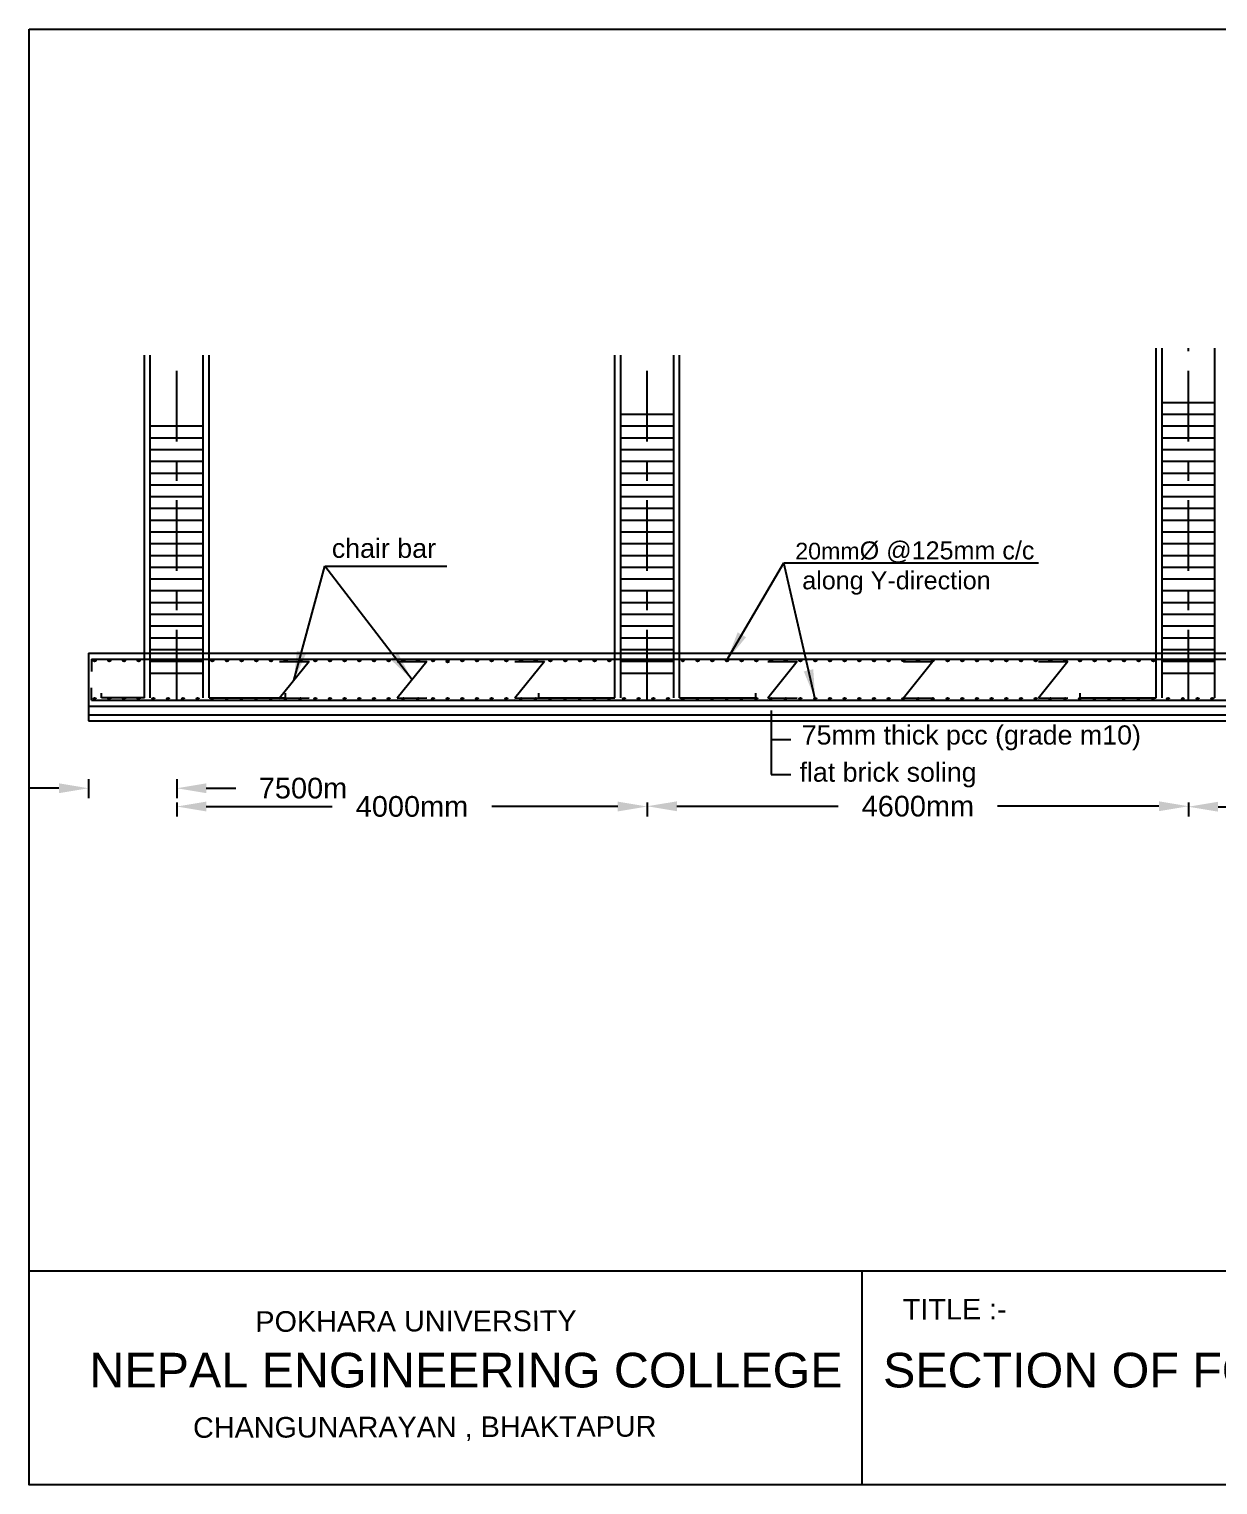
# Model space of a CAD drawing. Header units: metres. Extents: x 3 to 189, y -54 to 67.
# Drawn here: x 92.81 to 98.87, y -30.03 to -22.6 of the extents above; entities that cross this region are included whole.
import ezdxf

# ---------------------------------------------------------------- set-up
doc = ezdxf.new("R2010")
doc.units = ezdxf.units.M
doc.header["$LTSCALE"] = 0.015
doc.header["$MEASUREMENT"] = 0
doc.linetypes.add('ACAD_ISO04W100', pattern=[30, 24, -3, 0, -3])
doc.styles.get("Standard").update_dxf_attribs({"font": 'arial.ttf'})
doc.dimstyles.get("Standard").update_dxf_attribs({"dimscale": 1.005, "dimtxt": 0.105, "dimasz": 0.15, "dimexe": 0.05, "dimexo": 0.1, "dimgap": 0.125, "dimtad": 0, "dimtih": 1, "dimtoh": 1, "dimdec": 4, "dimzin": 0, "dimdsep": 46, "dimtxsty": 'Standard', "dimcen": 0.115, "dimadec": 3, "dimazin": 0, "dimtfac": 1, "dimtdec": 4, "dimtofl": 0, "dimtmove": 0, "dimatfit": 3, "dimfxl": 1, "dimfxlon": 1, "dimtolj": 1, "dimtzin": 0, "dimarcsym": 0})

# ---------------------------------------------------------------- blocks, each defined once
blk = doc.blocks.new('*D128')
at = {"color": 0, "linetype": 'Continuous', "lineweight": -2, "transparency": 16777216}
for p, q in [((93.5606, -26.5457), (93.5606, -26.6161)), ((93.7114, -26.5659), (94.3539, -26.5659)), ((95.8099, -26.5659), (95.1673, -26.5659)), ((95.9606, -26.5457), (95.9606, -26.6161))]:
    blk.add_line(p, q, dxfattribs=at)
at = {"color": 0, "linetype": 'Continuous', "transparency": 16777216}
for points in [[(93.7114, -26.5408), (93.7114, -26.591), (93.5606, -26.5659)], [(95.8099, -26.5408), (95.8099, -26.591), (95.9606, -26.5659)]]:
    blk.add_solid(points, dxfattribs=at)
at = {"layer": 'Defpoints', "color": 0, "linetype": 'Continuous', "transparency": 16777216}
for p in [(93.5606, -26.4452), (95.9606, -26.4452), (95.9606, -26.5659)]:
    blk.add_point(p, dxfattribs=at)
at = {"color": 0, "linetype": 'Continuous', "transparency": 16777216, "insert": (94.7606, -26.5659), "char_height": 0.10552, "attachment_point": 5}
blk.add_mtext('\\A1;4000mm', dxfattribs=at)
blk = doc.blocks.new('*D129')
at = {"color": 0, "linetype": 'Continuous', "lineweight": -2, "transparency": 16777216}
for p, q in [((95.9606, -26.5457), (95.9606, -26.6148)), ((96.1114, -26.5645), (96.9339, -26.5645)), ((98.5699, -26.5645), (97.7473, -26.5645)), ((98.7206, -26.5457), (98.7206, -26.6148))]:
    blk.add_line(p, q, dxfattribs=at)
at = {"color": 0, "linetype": 'Continuous', "transparency": 16777216}
for points in [[(96.1114, -26.5394), (96.1114, -26.5896), (95.9606, -26.5645)], [(98.5699, -26.5394), (98.5699, -26.5896), (98.7206, -26.5645)]]:
    blk.add_solid(points, dxfattribs=at)
at = {"layer": 'Defpoints', "color": 0, "linetype": 'Continuous', "transparency": 16777216}
for p in [(95.9606, -26.4452), (98.7206, -26.4452), (98.7206, -26.5645)]:
    blk.add_point(p, dxfattribs=at)
at = {"color": 0, "linetype": 'Continuous', "transparency": 16777216, "insert": (97.3406, -26.5645), "char_height": 0.10552, "attachment_point": 5}
blk.add_mtext('\\A1;4600mm', dxfattribs=at)
blk = doc.blocks.new('*D130')
at = {"color": 0, "linetype": 'Continuous', "lineweight": -2, "transparency": 16777216}
for p, q in [((98.7206, -26.5457), (98.7206, -26.6171)), ((98.8714, -26.5669), (99.5739, -26.5669)), ((101.0899, -26.5669), (100.3873, -26.5669)), ((101.2406, -26.5457), (101.2406, -26.6171))]:
    blk.add_line(p, q, dxfattribs=at)
at = {"color": 0, "linetype": 'Continuous', "transparency": 16777216}
for points in [[(98.8714, -26.5417), (98.8714, -26.592), (98.7206, -26.5669)], [(101.0899, -26.5417), (101.0899, -26.592), (101.2406, -26.5669)]]:
    blk.add_solid(points, dxfattribs=at)
at = {"layer": 'Defpoints', "color": 0, "linetype": 'Continuous', "transparency": 16777216}
for p in [(98.7206, -26.4452), (101.2406, -26.4452), (101.2406, -26.5669)]:
    blk.add_point(p, dxfattribs=at)
at = {"color": 0, "linetype": 'Continuous', "transparency": 16777216, "insert": (99.9806, -26.5669), "char_height": 0.10552, "attachment_point": 5}
blk.add_mtext('\\A1;4200mm', dxfattribs=at)
blk = doc.blocks.new('*D132')
at = {"color": 0, "linetype": 'Continuous', "lineweight": -2, "transparency": 16777216}
for p, q in [((93.1106, -26.4259), (93.1106, -26.5229)), ((93.5606, -26.4259), (93.5606, -26.5229)), ((92.9599, -26.4727), (92.8091, -26.4727)), ((93.7114, -26.4727), (93.8621, -26.4727))]:
    blk.add_line(p, q, dxfattribs=at)
at = {"color": 0, "linetype": 'Continuous', "transparency": 16777216}
for points in [[(92.9599, -26.4476), (92.9599, -26.4978), (93.1106, -26.4727)], [(93.7114, -26.4476), (93.7114, -26.4978), (93.5606, -26.4727)]]:
    blk.add_solid(points, dxfattribs=at)
at = {"layer": 'Defpoints', "color": 0, "linetype": 'Continuous', "transparency": 16777216}
for p in [(93.1106, -26.3254), (93.5606, -26.3254), (93.5606, -26.4727)]:
    blk.add_point(p, dxfattribs=at)
at = {"color": 0, "linetype": 'Continuous', "transparency": 16777216, "insert": (94.2049, -26.4727), "char_height": 0.10552, "attachment_point": 5}
blk.add_mtext('\\A1;7500m', dxfattribs=at)

msp = doc.modelspace()

# ---------------------------------------------------------------- hatches: boundary and pattern name
h = msp.add_hatch(color=256)
h.dxf.hatch_style = 1
h.paths.add_polyline_path([(93.14787, -25.82005, 1), (93.13587, -25.82005, 1)])
h = msp.add_hatch(color=256)
h.dxf.hatch_style = 1
h.paths.add_polyline_path([(93.21087, -25.82005, 1), (93.22287, -25.82005, 1)])
h = msp.add_hatch(color=256)
h.dxf.hatch_style = 1
h.paths.add_polyline_path([(93.29787, -25.82005, 1), (93.28587, -25.82005, 1)])
h = msp.add_hatch(color=256)
h.dxf.hatch_style = 1
h.paths.add_polyline_path([(93.37287, -25.82005, 1), (93.36087, -25.82005, 1)])
h = msp.add_hatch(color=256)
h.dxf.hatch_style = 1
h.paths.add_polyline_path([(93.44787, -25.82005, 1), (93.43587, -25.82005, 1)])
h = msp.add_hatch(color=256)
h.dxf.hatch_style = 1
h.paths.add_polyline_path([(93.52287, -25.82005, 1), (93.51087, -25.82005, 1)])
h = msp.add_hatch(color=256)
h.dxf.hatch_style = 1
h.paths.add_polyline_path([(93.59787, -25.82005, 1), (93.58587, -25.82005, 1)])
h = msp.add_hatch(color=256)
h.dxf.hatch_style = 1
h.paths.add_polyline_path([(93.67287, -25.82005, 1), (93.66087, -25.82005, 1)])
h = msp.add_hatch(color=256)
h.dxf.hatch_style = 1
h.paths.add_polyline_path([(93.74787, -25.82005, 1), (93.73587, -25.82005, 1)])
h = msp.add_hatch(color=256)
h.dxf.hatch_style = 1
h.paths.add_polyline_path([(93.82287, -25.82005, 1), (93.81087, -25.82005, 1)])
h = msp.add_hatch(color=256)
h.dxf.hatch_style = 1
h.paths.add_polyline_path([(93.89787, -25.82005, 1), (93.88587, -25.82005, 1)])
h = msp.add_hatch(color=256)
h.dxf.hatch_style = 1
h.paths.add_polyline_path([(93.97287, -25.82005, 1), (93.96087, -25.82005, 1)])
h = msp.add_hatch(color=256)
h.dxf.hatch_style = 1
h.paths.add_polyline_path([(94.04787, -25.82005, 1), (94.03587, -25.82005, 1)])
h = msp.add_hatch(color=256)
h.dxf.hatch_style = 1
h.paths.add_polyline_path([(94.12287, -25.82005, 1), (94.11087, -25.82005, 1)])
h = msp.add_hatch(color=256)
h.dxf.hatch_style = 1
h.paths.add_polyline_path([(94.19787, -25.82005, 1), (94.18587, -25.82005, 1)])
h = msp.add_hatch(color=256)
h.dxf.hatch_style = 1
h.paths.add_polyline_path([(94.27287, -25.82005, 1), (94.26087, -25.82005, 1)])
h = msp.add_hatch(color=256)
h.dxf.hatch_style = 1
h.paths.add_polyline_path([(94.34787, -25.82005, 1), (94.33587, -25.82005, 1)])
h = msp.add_hatch(color=256)
h.dxf.hatch_style = 1
h.paths.add_polyline_path([(94.42287, -25.82005, 1), (94.41087, -25.82005, 1)])
h = msp.add_hatch(color=256)
h.dxf.hatch_style = 1
h.paths.add_polyline_path([(94.49787, -25.82005, 1), (94.48587, -25.82005, 1)])
h = msp.add_hatch(color=256)
h.dxf.hatch_style = 1
h.paths.add_polyline_path([(94.57287, -25.82005, 1), (94.56087, -25.82005, 1)])
h = msp.add_hatch(color=256)
h.dxf.hatch_style = 1
h.paths.add_polyline_path([(94.64787, -25.82005, 1), (94.63587, -25.82005, 1)])
h = msp.add_hatch(color=256)
h.dxf.hatch_style = 1
h.paths.add_polyline_path([(94.72287, -25.82005, 1), (94.71087, -25.82005, 1)])
h = msp.add_hatch(color=256)
h.dxf.hatch_style = 1
h.paths.add_polyline_path([(94.79787, -25.82005, 1), (94.78587, -25.82005, 1)])
h = msp.add_hatch(color=256)
h.dxf.hatch_style = 1
h.paths.add_polyline_path([(94.87287, -25.82005, 1), (94.86087, -25.82005, 1)])
h = msp.add_hatch(color=256)
h.dxf.hatch_style = 1
h.paths.add_polyline_path([(94.94787, -25.82605, 1), (94.93587, -25.82605, 1)])
h = msp.add_hatch(color=256)
h.dxf.hatch_style = 1
h.paths.add_polyline_path([(95.02287, -25.82005, 1), (95.01087, -25.82005, 1)])
h = msp.add_hatch(color=256)
h.dxf.hatch_style = 1
h.paths.add_polyline_path([(95.09787, -25.82005, 1), (95.08587, -25.82005, 1)])
h = msp.add_hatch(color=256)
h.dxf.hatch_style = 1
h.paths.add_polyline_path([(95.17287, -25.82005, 1), (95.16087, -25.82005, 1)])
h = msp.add_hatch(color=256)
h.dxf.hatch_style = 1
h.paths.add_polyline_path([(95.24787, -25.82005, 1), (95.23587, -25.82005, 1)])
h = msp.add_hatch(color=256)
h.dxf.hatch_style = 1
h.paths.add_polyline_path([(95.32287, -25.82005, 1), (95.31087, -25.82005, 1)])
h = msp.add_hatch(color=256)
h.dxf.hatch_style = 1
h.paths.add_polyline_path([(95.39787, -25.82005, 1), (95.38587, -25.82005, 1)])
h = msp.add_hatch(color=256)
h.dxf.hatch_style = 1
h.paths.add_polyline_path([(95.47287, -25.82005, 1), (95.46087, -25.82005, 1)])
h = msp.add_hatch(color=256)
h.dxf.hatch_style = 1
h.paths.add_polyline_path([(95.54787, -25.82005, 1), (95.53587, -25.82005, 1)])
h = msp.add_hatch(color=256)
h.dxf.hatch_style = 1
h.paths.add_polyline_path([(95.62287, -25.82005, 1), (95.61087, -25.82005, 1)])
h = msp.add_hatch(color=256)
h.dxf.hatch_style = 1
h.paths.add_polyline_path([(95.69787, -25.82005, 1), (95.68587, -25.82005, 1)])
h = msp.add_hatch(color=256)
h.dxf.hatch_style = 1
h.paths.add_polyline_path([(95.77287, -25.82005, 1), (95.76087, -25.82005, 1)])
h = msp.add_hatch(color=256)
h.dxf.hatch_style = 1
h.paths.add_polyline_path([(95.84787, -25.82005, 1), (95.83587, -25.82005, 1)])
h = msp.add_hatch(color=256)
h.dxf.hatch_style = 1
h.paths.add_polyline_path([(95.92287, -25.82005, 1), (95.91087, -25.82005, 1)])
h = msp.add_hatch(color=256)
h.dxf.hatch_style = 1
h.paths.add_polyline_path([(95.99787, -25.82005, 1), (95.98587, -25.82005, 1)])
h = msp.add_hatch(color=256)
h.dxf.hatch_style = 1
h.paths.add_polyline_path([(96.07287, -25.82005, 1), (96.06087, -25.82005, 1)])
h = msp.add_hatch(color=256)
h.dxf.hatch_style = 1
h.paths.add_polyline_path([(96.14787, -25.82005, 1), (96.13587, -25.82005, 1)])
h = msp.add_hatch(color=256)
h.dxf.hatch_style = 1
h.paths.add_polyline_path([(96.22287, -25.82005, 1), (96.21087, -25.82005, 1)])
h = msp.add_hatch(color=256)
h.dxf.hatch_style = 1
h.paths.add_polyline_path([(96.29787, -25.82005, 1), (96.28587, -25.82005, 1)])
h = msp.add_hatch(color=256)
h.dxf.hatch_style = 1
h.paths.add_polyline_path([(96.37287, -25.82005, 1), (96.36087, -25.82005, 1)])
h = msp.add_hatch(color=256)
h.dxf.hatch_style = 1
h.paths.add_polyline_path([(96.44787, -25.82005, 1), (96.43587, -25.82005, 1)])
h = msp.add_hatch(color=256)
h.dxf.hatch_style = 1
h.paths.add_polyline_path([(96.52287, -25.82005, 1), (96.51087, -25.82005, 1)])
h = msp.add_hatch(color=256)
h.dxf.hatch_style = 1
h.paths.add_polyline_path([(96.59787, -25.82005, 1), (96.58587, -25.82005, 1)])
h = msp.add_hatch(color=256)
h.dxf.hatch_style = 1
h.paths.add_polyline_path([(96.67287, -25.82005, 1), (96.66087, -25.82005, 1)])
h = msp.add_hatch(color=256)
h.dxf.hatch_style = 1
h.paths.add_polyline_path([(96.74787, -25.82005, 1), (96.73587, -25.82005, 1)])
h = msp.add_hatch(color=256)
h.dxf.hatch_style = 1
h.paths.add_polyline_path([(96.82287, -25.82005, 1), (96.81087, -25.82005, 1)])
h = msp.add_hatch(color=256)
h.dxf.hatch_style = 1
h.paths.add_polyline_path([(96.89787, -25.82005, 1), (96.88587, -25.82005, 1)])
h = msp.add_hatch(color=256)
h.dxf.hatch_style = 1
h.paths.add_polyline_path([(96.97287, -25.82005, 1), (96.96087, -25.82005, 1)])
h = msp.add_hatch(color=256)
h.dxf.hatch_style = 1
h.paths.add_polyline_path([(97.04787, -25.82005, 1), (97.03587, -25.82005, 1)])
h = msp.add_hatch(color=256)
h.dxf.hatch_style = 1
h.paths.add_polyline_path([(97.12287, -25.82005, 1), (97.11087, -25.82005, 1)])
h = msp.add_hatch(color=256)
h.dxf.hatch_style = 1
h.paths.add_polyline_path([(97.19787, -25.82005, 1), (97.18587, -25.82005, 1)])
h = msp.add_hatch(color=256)
h.dxf.hatch_style = 1
h.paths.add_polyline_path([(97.27287, -25.82005, 1), (97.26087, -25.82005, 1)])
h = msp.add_hatch(color=256)
h.dxf.hatch_style = 1
h.paths.add_polyline_path([(97.34787, -25.82005, 1), (97.33587, -25.82005, 1)])
h = msp.add_hatch(color=256)
h.dxf.hatch_style = 1
h.paths.add_polyline_path([(97.42287, -25.82005, 1), (97.41087, -25.82005, 1)])
h = msp.add_hatch(color=256)
h.dxf.hatch_style = 1
h.paths.add_polyline_path([(97.49787, -25.82005, 1), (97.48587, -25.82005, 1)])
h = msp.add_hatch(color=256)
h.dxf.hatch_style = 1
h.paths.add_polyline_path([(97.57287, -25.82005, 1), (97.56087, -25.82005, 1)])
h = msp.add_hatch(color=256)
h.dxf.hatch_style = 1
h.paths.add_polyline_path([(97.64787, -25.82005, 1), (97.63587, -25.82005, 1)])
h = msp.add_hatch(color=256)
h.dxf.hatch_style = 1
h.paths.add_polyline_path([(97.72287, -25.82005, 1), (97.71087, -25.82005, 1)])
h = msp.add_hatch(color=256)
h.dxf.hatch_style = 1
h.paths.add_polyline_path([(97.79787, -25.82005, 1), (97.78587, -25.82005, 1)])
h = msp.add_hatch(color=256)
h.dxf.hatch_style = 1
h.paths.add_polyline_path([(97.87287, -25.82005, 1), (97.86087, -25.82005, 1)])
h = msp.add_hatch(color=256)
h.dxf.hatch_style = 1
h.paths.add_polyline_path([(97.94787, -25.82005, 1), (97.93587, -25.82005, 1)])
h = msp.add_hatch(color=256)
h.dxf.hatch_style = 1
h.paths.add_polyline_path([(98.02287, -25.82005, 1), (98.01087, -25.82005, 1)])
h = msp.add_hatch(color=256)
h.dxf.hatch_style = 1
h.paths.add_polyline_path([(98.09787, -25.82005, 1), (98.08587, -25.82005, 1)])
h = msp.add_hatch(color=256)
h.dxf.hatch_style = 1
h.paths.add_polyline_path([(98.17287, -25.82005, 1), (98.16087, -25.82005, 1)])
h = msp.add_hatch(color=256)
h.dxf.hatch_style = 1
h.paths.add_polyline_path([(98.24787, -25.82005, 1), (98.23587, -25.82005, 1)])
h = msp.add_hatch(color=256)
h.dxf.hatch_style = 1
h.paths.add_polyline_path([(98.32287, -25.82005, 1), (98.31087, -25.82005, 1)])
h = msp.add_hatch(color=256)
h.dxf.hatch_style = 1
h.paths.add_polyline_path([(98.39787, -25.82005, 1), (98.38587, -25.82005, 1)])
h = msp.add_hatch(color=256)
h.dxf.hatch_style = 1
h.paths.add_polyline_path([(98.47287, -25.82005, 1), (98.46087, -25.82005, 1)])
h = msp.add_hatch(color=256)
h.dxf.hatch_style = 1
h.paths.add_polyline_path([(98.54787, -25.82005, 1), (98.53587, -25.82005, 1)])
h = msp.add_hatch(color=256)
h.dxf.hatch_style = 1
h.paths.add_polyline_path([(98.62287, -25.82005, 1), (98.61087, -25.82005, 1)])
h = msp.add_hatch(color=256)
h.dxf.hatch_style = 1
h.paths.add_polyline_path([(98.69787, -25.82005, 1), (98.68587, -25.82005, 1)])
h = msp.add_hatch(color=256)
h.dxf.hatch_style = 1
h.paths.add_polyline_path([(98.77287, -25.82005, 1), (98.76087, -25.82005, 1)])
h = msp.add_hatch(color=256)
h.dxf.hatch_style = 1
h.paths.add_polyline_path([(98.84787, -25.82005, 1), (98.83587, -25.82005, 1)])
h = msp.add_hatch(color=256)
h.dxf.hatch_style = 1
h.paths.add_polyline_path([(93.14787, -26.01805, 1), (93.13587, -26.01805, 1)])
h = msp.add_hatch(color=256)
h.dxf.hatch_style = 1
h.paths.add_polyline_path([(93.22287, -26.01805, 1), (93.21087, -26.01805, 1)])
h = msp.add_hatch(color=256)
h.dxf.hatch_style = 1
h.paths.add_polyline_path([(93.29787, -26.01805, 1), (93.28587, -26.01805, 1)])
h = msp.add_hatch(color=256)
h.dxf.hatch_style = 1
h.paths.add_polyline_path([(93.37287, -26.01805, 1), (93.36087, -26.01805, 1)])
h = msp.add_hatch(color=256)
h.dxf.hatch_style = 1
h.paths.add_polyline_path([(93.44787, -26.01805, 1), (93.43587, -26.01805, 1)])
h = msp.add_hatch(color=256)
h.dxf.hatch_style = 1
h.paths.add_polyline_path([(93.52287, -26.01805, 1), (93.51087, -26.01805, 1)])
h = msp.add_hatch(color=256)
h.dxf.hatch_style = 1
h.paths.add_polyline_path([(93.59787, -26.01805, 1), (93.58587, -26.01805, 1)])
h = msp.add_hatch(color=256)
h.dxf.hatch_style = 1
h.paths.add_polyline_path([(93.67287, -26.01805, 1), (93.66087, -26.01805, 1)])
h = msp.add_hatch(color=256)
h.dxf.hatch_style = 1
h.paths.add_polyline_path([(93.74787, -26.01805, 1), (93.73587, -26.01805, 1)])
h = msp.add_hatch(color=256)
h.dxf.hatch_style = 1
h.paths.add_polyline_path([(93.82287, -26.01805, 1), (93.81087, -26.01805, 1)])
h = msp.add_hatch(color=256)
h.dxf.hatch_style = 1
h.paths.add_polyline_path([(93.89787, -26.01805, 1), (93.88587, -26.01805, 1)])
h = msp.add_hatch(color=256)
h.dxf.hatch_style = 1
h.paths.add_polyline_path([(93.97287, -26.01805, 1), (93.96087, -26.01805, 1)])
h = msp.add_hatch(color=256)
h.dxf.hatch_style = 1
h.paths.add_polyline_path([(94.04787, -26.01805, 1), (94.03587, -26.01805, 1)])
h = msp.add_hatch(color=256)
h.dxf.hatch_style = 1
h.paths.add_polyline_path([(94.12287, -26.01805, 1), (94.11087, -26.01805, 1)])
h = msp.add_hatch(color=256)
h.dxf.hatch_style = 1
h.paths.add_polyline_path([(94.19787, -26.01805, 1), (94.18587, -26.01805, 1)])
h = msp.add_hatch(color=256)
h.dxf.hatch_style = 1
h.paths.add_polyline_path([(94.27287, -26.01805, 1), (94.26087, -26.01805, 1)])
h = msp.add_hatch(color=256)
h.dxf.hatch_style = 1
h.paths.add_polyline_path([(94.34787, -26.01805, 1), (94.33587, -26.01805, 1)])
h = msp.add_hatch(color=256)
h.dxf.hatch_style = 1
h.paths.add_polyline_path([(94.42287, -26.01805, 1), (94.41087, -26.01805, 1)])
h = msp.add_hatch(color=256)
h.dxf.hatch_style = 1
h.paths.add_polyline_path([(94.49787, -26.01805, 1), (94.48587, -26.01805, 1)])
h = msp.add_hatch(color=256)
h.dxf.hatch_style = 1
h.paths.add_polyline_path([(94.57287, -26.01805, 1), (94.56087, -26.01805, 1)])
h = msp.add_hatch(color=256)
h.dxf.hatch_style = 1
h.paths.add_polyline_path([(94.64787, -26.01805, 1), (94.63587, -26.01805, 1)])
h = msp.add_hatch(color=256)
h.dxf.hatch_style = 1
h.paths.add_polyline_path([(94.72287, -26.01805, 1), (94.71087, -26.01805, 1)])
h = msp.add_hatch(color=256)
h.dxf.hatch_style = 1
h.paths.add_polyline_path([(94.79787, -26.01805, 1), (94.78587, -26.01805, 1)])
h = msp.add_hatch(color=256)
h.dxf.hatch_style = 1
h.paths.add_polyline_path([(94.87287, -26.01805, 1), (94.86087, -26.01805, 1)])
h = msp.add_hatch(color=256)
h.dxf.hatch_style = 1
h.paths.add_polyline_path([(94.94787, -26.01805, 1), (94.93587, -26.01805, 1)])
h = msp.add_hatch(color=256)
h.dxf.hatch_style = 1
h.paths.add_polyline_path([(95.02287, -26.01805, 1), (95.01087, -26.01805, 1)])
h = msp.add_hatch(color=256)
h.dxf.hatch_style = 1
h.paths.add_polyline_path([(95.09787, -26.01805, 1), (95.08587, -26.01805, 1)])
h = msp.add_hatch(color=256)
h.dxf.hatch_style = 1
h.paths.add_polyline_path([(95.17287, -26.01805, 1), (95.16087, -26.01805, 1)])
h = msp.add_hatch(color=256)
h.dxf.hatch_style = 1
h.paths.add_polyline_path([(95.24787, -26.01805, 1), (95.23587, -26.01805, 1)])
h = msp.add_hatch(color=256)
h.dxf.hatch_style = 1
h.paths.add_polyline_path([(95.32287, -26.01805, 1), (95.31087, -26.01805, 1)])
h = msp.add_hatch(color=256)
h.dxf.hatch_style = 1
h.paths.add_polyline_path([(95.39787, -26.01805, 1), (95.38587, -26.01805, 1)])
h = msp.add_hatch(color=256)
h.dxf.hatch_style = 1
h.paths.add_polyline_path([(95.47287, -26.01805, 1), (95.46087, -26.01805, 1)])
h = msp.add_hatch(color=256)
h.dxf.hatch_style = 1
h.paths.add_polyline_path([(95.54787, -26.01805, 1), (95.53587, -26.01805, 1)])
h = msp.add_hatch(color=256)
h.dxf.hatch_style = 1
h.paths.add_polyline_path([(95.62287, -26.01805, 1), (95.61087, -26.01805, 1)])
h = msp.add_hatch(color=256)
h.dxf.hatch_style = 1
h.paths.add_polyline_path([(95.69787, -26.01805, 1), (95.68587, -26.01805, 1)])
h = msp.add_hatch(color=256)
h.dxf.hatch_style = 1
h.paths.add_polyline_path([(95.77287, -26.01805, 1), (95.76087, -26.01805, 1)])
h = msp.add_hatch(color=256)
h.dxf.hatch_style = 1
h.paths.add_polyline_path([(95.84787, -26.01805, 1), (95.83587, -26.01805, 1)])
h = msp.add_hatch(color=256)
h.dxf.hatch_style = 1
h.paths.add_polyline_path([(95.92287, -26.01805, 1), (95.91087, -26.01805, 1)])
h = msp.add_hatch(color=256)
h.dxf.hatch_style = 1
h.paths.add_polyline_path([(95.99787, -26.01805, 1), (95.98587, -26.01805, 1)])
h = msp.add_hatch(color=256)
h.dxf.hatch_style = 1
h.paths.add_polyline_path([(96.07287, -26.01805, 1), (96.06087, -26.01805, 1)])
h = msp.add_hatch(color=256)
h.dxf.hatch_style = 1
h.paths.add_polyline_path([(96.14787, -26.01805, 1), (96.13587, -26.01805, 1)])
h = msp.add_hatch(color=256)
h.dxf.hatch_style = 1
h.paths.add_polyline_path([(96.22287, -26.01805, 1), (96.21087, -26.01805, 1)])
h = msp.add_hatch(color=256)
h.dxf.hatch_style = 1
h.paths.add_polyline_path([(96.29787, -26.01805, 1), (96.28587, -26.01805, 1)])
h = msp.add_hatch(color=256)
h.dxf.hatch_style = 1
h.paths.add_polyline_path([(96.37287, -26.01805, 1), (96.36087, -26.01805, 1)])
h = msp.add_hatch(color=256)
h.dxf.hatch_style = 1
h.paths.add_polyline_path([(96.44787, -26.01805, 1), (96.43587, -26.01805, 1)])
h = msp.add_hatch(color=256)
h.dxf.hatch_style = 1
h.paths.add_polyline_path([(96.52287, -26.01805, 1), (96.51087, -26.01805, 1)])
h = msp.add_hatch(color=256)
h.dxf.hatch_style = 1
h.paths.add_polyline_path([(96.59787, -26.01805, 1), (96.58587, -26.01805, 1)])
h = msp.add_hatch(color=256)
h.dxf.hatch_style = 1
h.paths.add_polyline_path([(96.67287, -26.01805, 1), (96.66087, -26.01805, 1)])
h = msp.add_hatch(color=256)
h.dxf.hatch_style = 1
h.paths.add_polyline_path([(96.74787, -26.01805, 1), (96.73587, -26.01805, 1)])
h = msp.add_hatch(color=256)
h.dxf.hatch_style = 1
h.paths.add_polyline_path([(96.82287, -26.01805, 1), (96.81087, -26.01805, 1)])
h = msp.add_hatch(color=256)
h.dxf.hatch_style = 1
h.paths.add_polyline_path([(96.89787, -26.01805, 1), (96.88587, -26.01805, 1)])
h = msp.add_hatch(color=256)
h.dxf.hatch_style = 1
h.paths.add_polyline_path([(96.97287, -26.01805, 1), (96.96087, -26.01805, 1)])
h = msp.add_hatch(color=256)
h.dxf.hatch_style = 1
h.paths.add_polyline_path([(97.04787, -26.01805, 1), (97.03587, -26.01805, 1)])
h = msp.add_hatch(color=256)
h.dxf.hatch_style = 1
h.paths.add_polyline_path([(97.12287, -26.01805, 1), (97.11087, -26.01805, 1)])
h = msp.add_hatch(color=256)
h.dxf.hatch_style = 1
h.paths.add_polyline_path([(97.19787, -26.01805, 1), (97.18587, -26.01805, 1)])
h = msp.add_hatch(color=256)
h.dxf.hatch_style = 1
h.paths.add_polyline_path([(97.27287, -26.01805, 1), (97.26087, -26.01805, 1)])
h = msp.add_hatch(color=256)
h.dxf.hatch_style = 1
h.paths.add_polyline_path([(97.34787, -26.01805, 1), (97.33587, -26.01805, 1)])
h = msp.add_hatch(color=256)
h.dxf.hatch_style = 1
h.paths.add_polyline_path([(97.42287, -26.01805, 1), (97.41087, -26.01805, 1)])
h = msp.add_hatch(color=256)
h.dxf.hatch_style = 1
h.paths.add_polyline_path([(97.49787, -26.01805, 1), (97.48587, -26.01805, 1)])
h = msp.add_hatch(color=256)
h.dxf.hatch_style = 1
h.paths.add_polyline_path([(97.57287, -26.01805, 1), (97.56087, -26.01805, 1)])
h = msp.add_hatch(color=256)
h.dxf.hatch_style = 1
h.paths.add_polyline_path([(97.64787, -26.01805, 1), (97.63587, -26.01805, 1)])
h = msp.add_hatch(color=256)
h.dxf.hatch_style = 1
h.paths.add_polyline_path([(97.72287, -26.01805, 1), (97.71087, -26.01805, 1)])
h = msp.add_hatch(color=256)
h.dxf.hatch_style = 1
h.paths.add_polyline_path([(97.79787, -26.01805, 1), (97.78587, -26.01805, 1)])
h = msp.add_hatch(color=256)
h.dxf.hatch_style = 1
h.paths.add_polyline_path([(97.87287, -26.01805, 1), (97.86087, -26.01805, 1)])
h = msp.add_hatch(color=256)
h.dxf.hatch_style = 1
h.paths.add_polyline_path([(97.94787, -26.01805, 1), (97.93587, -26.01805, 1)])
h = msp.add_hatch(color=256)
h.dxf.hatch_style = 1
h.paths.add_polyline_path([(98.02287, -26.01805, 1), (98.01087, -26.01805, 1)])
h = msp.add_hatch(color=256)
h.dxf.hatch_style = 1
h.paths.add_polyline_path([(98.09787, -26.01805, 1), (98.08587, -26.01805, 1)])
h = msp.add_hatch(color=256)
h.dxf.hatch_style = 1
h.paths.add_polyline_path([(98.17287, -26.01805, 1), (98.16087, -26.01805, 1)])
h = msp.add_hatch(color=256)
h.dxf.hatch_style = 1
h.paths.add_polyline_path([(98.24787, -26.01805, 1), (98.23587, -26.01805, 1)])
h = msp.add_hatch(color=256)
h.dxf.hatch_style = 1
h.paths.add_polyline_path([(98.32287, -26.01805, 1), (98.31087, -26.01805, 1)])
h = msp.add_hatch(color=256)
h.dxf.hatch_style = 1
h.paths.add_polyline_path([(98.39787, -26.01805, 1), (98.38587, -26.01805, 1)])
h = msp.add_hatch(color=256)
h.dxf.hatch_style = 1
h.paths.add_polyline_path([(98.47287, -26.01805, 1), (98.46087, -26.01805, 1)])
h = msp.add_hatch(color=256)
h.dxf.hatch_style = 1
h.paths.add_polyline_path([(98.54787, -26.01805, 1), (98.53587, -26.01805, 1)])
h = msp.add_hatch(color=256)
h.dxf.hatch_style = 1
h.paths.add_polyline_path([(98.62287, -26.01805, 1), (98.61087, -26.01805, 1)])
h = msp.add_hatch(color=256)
h.dxf.hatch_style = 1
h.paths.add_polyline_path([(98.69787, -26.01805, 1), (98.68587, -26.01805, 1)])
h = msp.add_hatch(color=256)
h.dxf.hatch_style = 1
h.paths.add_polyline_path([(98.77287, -26.01805, 1), (98.76087, -26.01805, 1)])
h = msp.add_hatch(color=256)
h.dxf.hatch_style = 1
h.paths.add_polyline_path([(98.84787, -26.01805, 1), (98.83587, -26.01805, 1)])

# ---------------------------------------------------------------- linework, layer by layer
for p, q in [((93.39563, -26.01106), (93.39563, -24.26404)), ((93.42563, -26.01106), (93.42563, -24.26404)), ((93.69563, -26.01106), (93.69563, -24.26404)), ((93.72563, -26.01106), (93.72563, -24.26404)), ((95.79563, -26.01106), (95.79563, -24.26404)), ((95.82563, -26.01106), (95.82563, -24.26404)), ((96.09563, -26.01106), (96.09563, -24.26404)), ((96.12563, -26.01106), (96.12563, -24.26404)), ((98.55563, -26.01106), (98.55563, -24.22734)), ((98.58563, -26.01106), (98.58563, -24.22734)), ((98.85563, -26.01106), (98.85563, -24.22734)), ((93.11063, -25.78405), (101.10563, -25.78405)), ((93.11063, -25.78405), (93.11063, -26.12905)), ((93.12596, -25.81405), (101.10563, -25.81405)), ((93.11063, -26.05405), (104.06663, -26.05405)), ((93.12596, -26.02405), (104.04037, -26.02405)), ((93.39563, -26.01106), (93.17663, -26.01106)), ((93.72563, -26.01106), (94.11476, -26.01106)), ((95.40786, -26.01106), (95.79563, -26.01106)), ((96.12563, -26.01106), (96.51476, -26.01106)), ((98.16769, -26.01106), (98.55563, -26.01106)), ((93.11063, -26.09905), (104.06663, -26.09905)), ((93.11063, -26.12905), (104.06663, -26.12905))]:
    msp.add_line(p, q)
at = {"linetype": 'ACAD_ISO04W100'}
for p, q in [((93.56063, -26.02405), (93.56063, -24.26404)), ((95.96063, -26.02405), (95.96063, -24.26404)), ((98.72063, -26.02405), (98.72063, -24.22734)), ((93.12596, -25.81405), (93.12596, -25.87739)), ((93.12596, -26.02405), (93.12596, -25.96035)), ((93.17663, -26.01106), (93.17663, -25.98688)), ((94.11476, -26.01106), (94.11476, -25.98688)), ((95.40786, -26.01106), (95.40786, -25.98688)), ((96.51476, -26.01106), (96.51476, -25.98688)), ((98.16769, -26.01106), (98.16769, -25.98688))]:
    msp.add_line(p, q, dxfattribs=at)
at = {"linetype": 'Continuous'}
for p, q in [((95.82563, -24.56488), (96.09563, -24.56488)), ((98.58563, -24.50488), (98.85563, -24.50488)), ((98.58563, -24.56488), (98.85563, -24.56488)), ((93.42563, -24.62488), (93.69563, -24.62488)), ((95.82563, -24.62488), (96.09563, -24.62488)), ((98.58563, -24.62488), (98.85563, -24.62488)), ((93.42563, -24.68488), (93.69563, -24.68488)), ((95.82563, -24.68488), (96.09563, -24.68488)), ((98.58563, -24.68488), (98.85563, -24.68488)), ((93.42563, -24.74488), (93.69563, -24.74488)), ((95.82563, -24.74488), (96.09563, -24.74488)), ((98.58563, -24.74488), (98.85563, -24.74488)), ((93.42563, -24.80488), (93.69563, -24.80488)), ((93.42563, -24.86488), (93.69563, -24.86488)), ((95.82563, -24.80488), (96.09563, -24.80488)), ((95.82563, -24.86488), (96.09563, -24.86488)), ((98.58563, -24.80488), (98.85563, -24.80488)), ((98.58563, -24.86488), (98.85563, -24.86488)), ((93.42563, -24.92488), (93.69563, -24.92488)), ((95.82563, -24.92488), (96.09563, -24.92488)), ((98.58563, -24.92488), (98.85563, -24.92488)), ((93.42563, -24.98488), (93.69563, -24.98488)), ((95.82563, -24.98488), (96.09563, -24.98488)), ((98.58563, -24.98488), (98.85563, -24.98488)), ((93.42563, -25.04488), (93.69563, -25.04488)), ((95.82563, -25.04488), (96.09563, -25.04488)), ((98.58563, -25.04488), (98.85563, -25.04488)), ((93.42563, -25.10488), (93.69563, -25.10488)), ((93.42563, -25.16488), (93.69563, -25.16488)), ((95.82563, -25.10488), (96.09563, -25.10488)), ((95.82563, -25.16488), (96.09563, -25.16488)), ((98.58563, -25.10488), (98.85563, -25.10488)), ((98.58563, -25.16488), (98.85563, -25.16488)), ((93.42563, -25.22488), (93.69563, -25.22488)), ((95.82563, -25.22488), (96.09563, -25.22488)), ((98.58563, -25.22488), (98.85563, -25.22488)), ((93.42563, -25.28488), (93.69563, -25.28488)), ((95.82563, -25.28488), (96.09563, -25.28488)), ((98.58563, -25.28488), (98.85563, -25.28488)), ((93.42563, -25.34488), (93.69563, -25.34488)), ((95.82563, -25.34488), (96.09563, -25.34488)), ((98.58563, -25.34488), (98.85563, -25.34488)), ((93.42563, -25.40488), (93.69563, -25.40488)), ((93.42563, -25.46488), (93.69563, -25.46488)), ((95.82563, -25.40488), (96.09563, -25.40488)), ((95.82563, -25.46488), (96.09563, -25.46488)), ((98.58563, -25.40488), (98.85563, -25.40488)), ((98.58563, -25.46488), (98.85563, -25.46488)), ((93.42563, -25.52488), (93.69563, -25.52488)), ((95.82563, -25.52488), (96.09563, -25.52488)), ((98.58563, -25.52488), (98.85563, -25.52488)), ((93.42563, -25.58488), (93.69563, -25.58488)), ((95.82563, -25.58488), (96.09563, -25.58488)), ((98.58563, -25.58488), (98.85563, -25.58488)), ((93.42563, -25.64488), (93.69563, -25.64488)), ((95.82563, -25.64488), (96.09563, -25.64488)), ((98.58563, -25.64488), (98.85563, -25.64488)), ((93.42563, -25.70488), (93.69563, -25.70488)), ((95.82563, -25.70488), (96.09563, -25.70488)), ((98.58563, -25.70488), (98.85563, -25.70488)), ((93.42563, -25.76488), (93.69563, -25.76488)), ((93.42563, -25.82488), (93.69563, -25.82488)), ((94.08563, -25.82605), (94.23563, -25.82605)), ((94.23563, -25.82605), (94.08563, -26.01352)), ((94.68563, -25.82605), (94.83563, -25.82605)), ((94.83563, -25.82605), (94.68563, -26.01352)), ((95.28563, -25.82605), (95.43563, -25.82605)), ((95.43563, -25.82605), (95.28563, -26.01352)), ((95.82563, -25.76488), (96.09563, -25.76488)), ((95.82563, -25.82488), (96.09563, -25.82488)), ((96.57563, -25.82605), (96.72563, -25.82605)), ((96.72563, -25.82605), (96.57563, -26.01352)), ((97.26687, -25.82605), (97.41687, -25.82605)), ((97.41687, -25.82605), (97.26687, -26.01352)), ((97.95563, -25.82605), (98.10563, -25.82605)), ((98.10563, -25.82605), (97.95563, -26.01352)), ((98.58563, -25.76488), (98.85563, -25.76488)), ((98.58563, -25.82488), (98.85563, -25.82488)), ((93.42563, -25.88488), (93.69563, -25.88488)), ((95.82563, -25.88488), (96.09563, -25.88488)), ((98.58563, -25.88488), (98.85563, -25.88488)), ((94.08563, -26.01352), (94.23563, -26.01205)), ((94.68563, -26.01352), (94.83563, -26.01205)), ((95.28563, -26.01352), (95.43563, -26.01205)), ((96.57563, -26.01352), (96.72563, -26.01205)), ((97.26687, -26.01352), (97.41687, -26.01205)), ((97.95563, -26.01352), (98.10563, -26.01205)), ((96.59187, -26.07671), (96.59187, -26.1844)), ((96.59187, -26.1844), (96.59187, -26.40292)), ((96.59187, -26.22366), (96.69294, -26.22366)), ((96.59187, -26.40292), (96.69294, -26.40292)), ((92.8079, -28.93421), (105.1079, -28.93421)), ((97.05406, -28.93421), (97.05406, -30.02579))]:
    msp.add_line(p, q, dxfattribs=at)
msp.add_lwpolyline([(92.8079, -22.60079), (105.1079, -22.60079), (105.1079, -30.02579), (92.8079, -30.02579)], close=True, dxfattribs=at)
for centre in [(93.14187, -25.82005), (93.21687, -25.82005), (93.29187, -25.82005), (93.36687, -25.82005), (93.44187, -25.82005), (93.51687, -25.82005), (93.59187, -25.82005), (93.66687, -25.82005), (93.74187, -25.82005), (93.81687, -25.82005), (93.89187, -25.82005), (93.96687, -25.82005), (94.04187, -25.82005), (94.11687, -25.82005), (94.19187, -25.82005), (94.26687, -25.82005), (94.34187, -25.82005), (94.41687, -25.82005), (94.49187, -25.82005), (94.56687, -25.82005), (94.64187, -25.82005), (94.71687, -25.82005), (94.79187, -25.82005), (94.86687, -25.82005), (94.94187, -25.82605), (95.01687, -25.82005), (95.09187, -25.82005), (95.16687, -25.82005), (95.24187, -25.82005), (95.31687, -25.82005), (95.39187, -25.82005), (95.46687, -25.82005), (95.54187, -25.82005), (95.61687, -25.82005), (95.69187, -25.82005), (95.76687, -25.82005), (95.84187, -25.82005), (95.91687, -25.82005), (95.99187, -25.82005), (96.06687, -25.82005), (96.14187, -25.82005), (96.21687, -25.82005), (96.29187, -25.82005), (96.36687, -25.82005), (96.44187, -25.82005), (96.51687, -25.82005), (96.59187, -25.82005), (96.66687, -25.82005), (96.74187, -25.82005), (96.81687, -25.82005), (96.89187, -25.82005), (96.96687, -25.82005), (97.04187, -25.82005), (97.11687, -25.82005), (97.19187, -25.82005), (97.26687, -25.82005), (97.34187, -25.82005), (97.41687, -25.82005), (97.49187, -25.82005), (97.56687, -25.82005), (97.64187, -25.82005), (97.71687, -25.82005), (97.79187, -25.82005), (97.86687, -25.82005), (97.94187, -25.82005), (98.01687, -25.82005), (98.09187, -25.82005), (98.16687, -25.82005), (98.24187, -25.82005), (98.31687, -25.82005), (98.39187, -25.82005), (98.46687, -25.82005), (98.54187, -25.82005), (98.61687, -25.82005), (98.69187, -25.82005), (98.76687, -25.82005), (98.84187, -25.82005), (93.14187, -26.01805), (93.21687, -26.01805), (93.29187, -26.01805), (93.36687, -26.01805), (93.44187, -26.01805), (93.51687, -26.01805), (93.59187, -26.01805), (93.66687, -26.01805), (93.74187, -26.01805), (93.81687, -26.01805), (93.89187, -26.01805), (93.96687, -26.01805), (94.04187, -26.01805), (94.11687, -26.01805), (94.19187, -26.01805), (94.26687, -26.01805), (94.34187, -26.01805), (94.41687, -26.01805), (94.49187, -26.01805), (94.56687, -26.01805), (94.64187, -26.01805), (94.71687, -26.01805), (94.79187, -26.01805), (94.86687, -26.01805), (94.94187, -26.01805), (95.01687, -26.01805), (95.09187, -26.01805), (95.16687, -26.01805), (95.24187, -26.01805), (95.31687, -26.01805), (95.39187, -26.01805), (95.46687, -26.01805), (95.54187, -26.01805), (95.61687, -26.01805), (95.69187, -26.01805), (95.76687, -26.01805), (95.84187, -26.01805), (95.91687, -26.01805), (95.99187, -26.01805), (96.06687, -26.01805), (96.14187, -26.01805), (96.21687, -26.01805), (96.29187, -26.01805), (96.36687, -26.01805), (96.44187, -26.01805), (96.51687, -26.01805), (96.59187, -26.01805), (96.66687, -26.01805), (96.74187, -26.01805), (96.81687, -26.01805), (96.89187, -26.01805), (96.96687, -26.01805), (97.04187, -26.01805), (97.11687, -26.01805), (97.19187, -26.01805), (97.26687, -26.01805), (97.34187, -26.01805), (97.41687, -26.01805), (97.49187, -26.01805), (97.56687, -26.01805), (97.64187, -26.01805), (97.71687, -26.01805), (97.79187, -26.01805), (97.86687, -26.01805), (97.94187, -26.01805), (98.01687, -26.01805), (98.09187, -26.01805), (98.16687, -26.01805), (98.24187, -26.01805), (98.31687, -26.01805), (98.39187, -26.01805), (98.46687, -26.01805), (98.54187, -26.01805), (98.61687, -26.01805), (98.69187, -26.01805), (98.76687, -26.01805), (98.84187, -26.01805)]:
    msp.add_circle(centre, 0.006)

# ---------------------------------------------------------------- texts
for s, p in [('TITLE :-', (97.26371, -29.18287)), ('POKHARA UNIVERSITY', (93.96201, -29.24522)), ('CHANGUNARAYAN , BHAKTAPUR', (93.6441, -29.78579))]:
    msp.add_text(s, height=0.105, rotation=0.15, dxfattribs=at).set_placement(p)
at = {"linetype": 'Continuous', "attachment_point": 1}
for s, width, gutter_width, insert, char_height in [('chair bar', 1.1048268, 0.48872, (94.35173, -25.19986), 0.097744), ('20mm{\\H1.08333x;Ø @125mm c/c\\P along Y-direction}', 1.5139611, 0.42307, (96.71534, -25.21361), 0.0846146), ('75mm thick pcc (grade m10)', 1.9271338, 0.48872, (96.74818, -26.15203), 0.0977445), ('flat brick soling', 1.1048268, 0.48872, (96.73701, -26.34161), 0.0977445), ('NEPAL ENGINEERING COLLEGE', 7.6490582, 0.8836, (93.11549, -29.35214), 0.1767205), ('SECTION OF FOUNDATION', 7.6490582, 0.8836, (97.16301, -29.35214), 0.1767205)]:
    msp.add_mtext_dynamic_manual_height_columns(s, width=width, gutter_width=gutter_width, heights=[0], dxfattribs=dict(at, insert=insert, char_height=char_height))

# ---------------------------------------------------------------- dimensions: what is measured, and where the dimension line sits
at = {"linetype": 'Continuous'}
for base, p1, p2, text, picture, middle in [((93.56063, -26.47269), (93.11063, -26.32541), (93.56063, -26.32541), '7500m', '*D132', (94.20488, -26.47269)), ((95.96063, -26.56588), (93.56063, -26.4452), (95.96063, -26.4452), '4000mm', '*D128', (94.76063, -26.56588)), ((98.72063, -26.56452), (95.96063, -26.4452), (98.72063, -26.4452), '4600mm', '*D129', (97.34063, -26.56452)), ((101.24063, -26.56686), (98.72063, -26.4452), (101.24063, -26.4452), '4200mm', '*D130', (99.98063, -26.56686))]:
    dim = msp.add_linear_dim(base=base, p1=p1, p2=p2, text=text, dimstyle='Standard', override={"dimpost": 'm'}, dxfattribs=at)
    dim.commit()
    dim.dimension.update_dxf_attribs({"geometry": picture, "text_midpoint": middle})

# ---------------------------------------------------------------- leaders
for points in [[(94.15806, -25.92299), (94.3165, -25.3396), (94.93851, -25.3396)], [(94.76126, -25.91898), (94.3165, -25.3396)], [(96.36687, -25.82005), (96.65637, -25.32373), (97.95542, -25.32373)], [(96.81687, -26.01805), (96.65637, -25.32373)]]:
    msp.add_leader(points, dimstyle='Standard', override={"dimgap": 0.125, "dimtad": 0}, dxfattribs=at)

doc.saveas('drawing.dxf')
